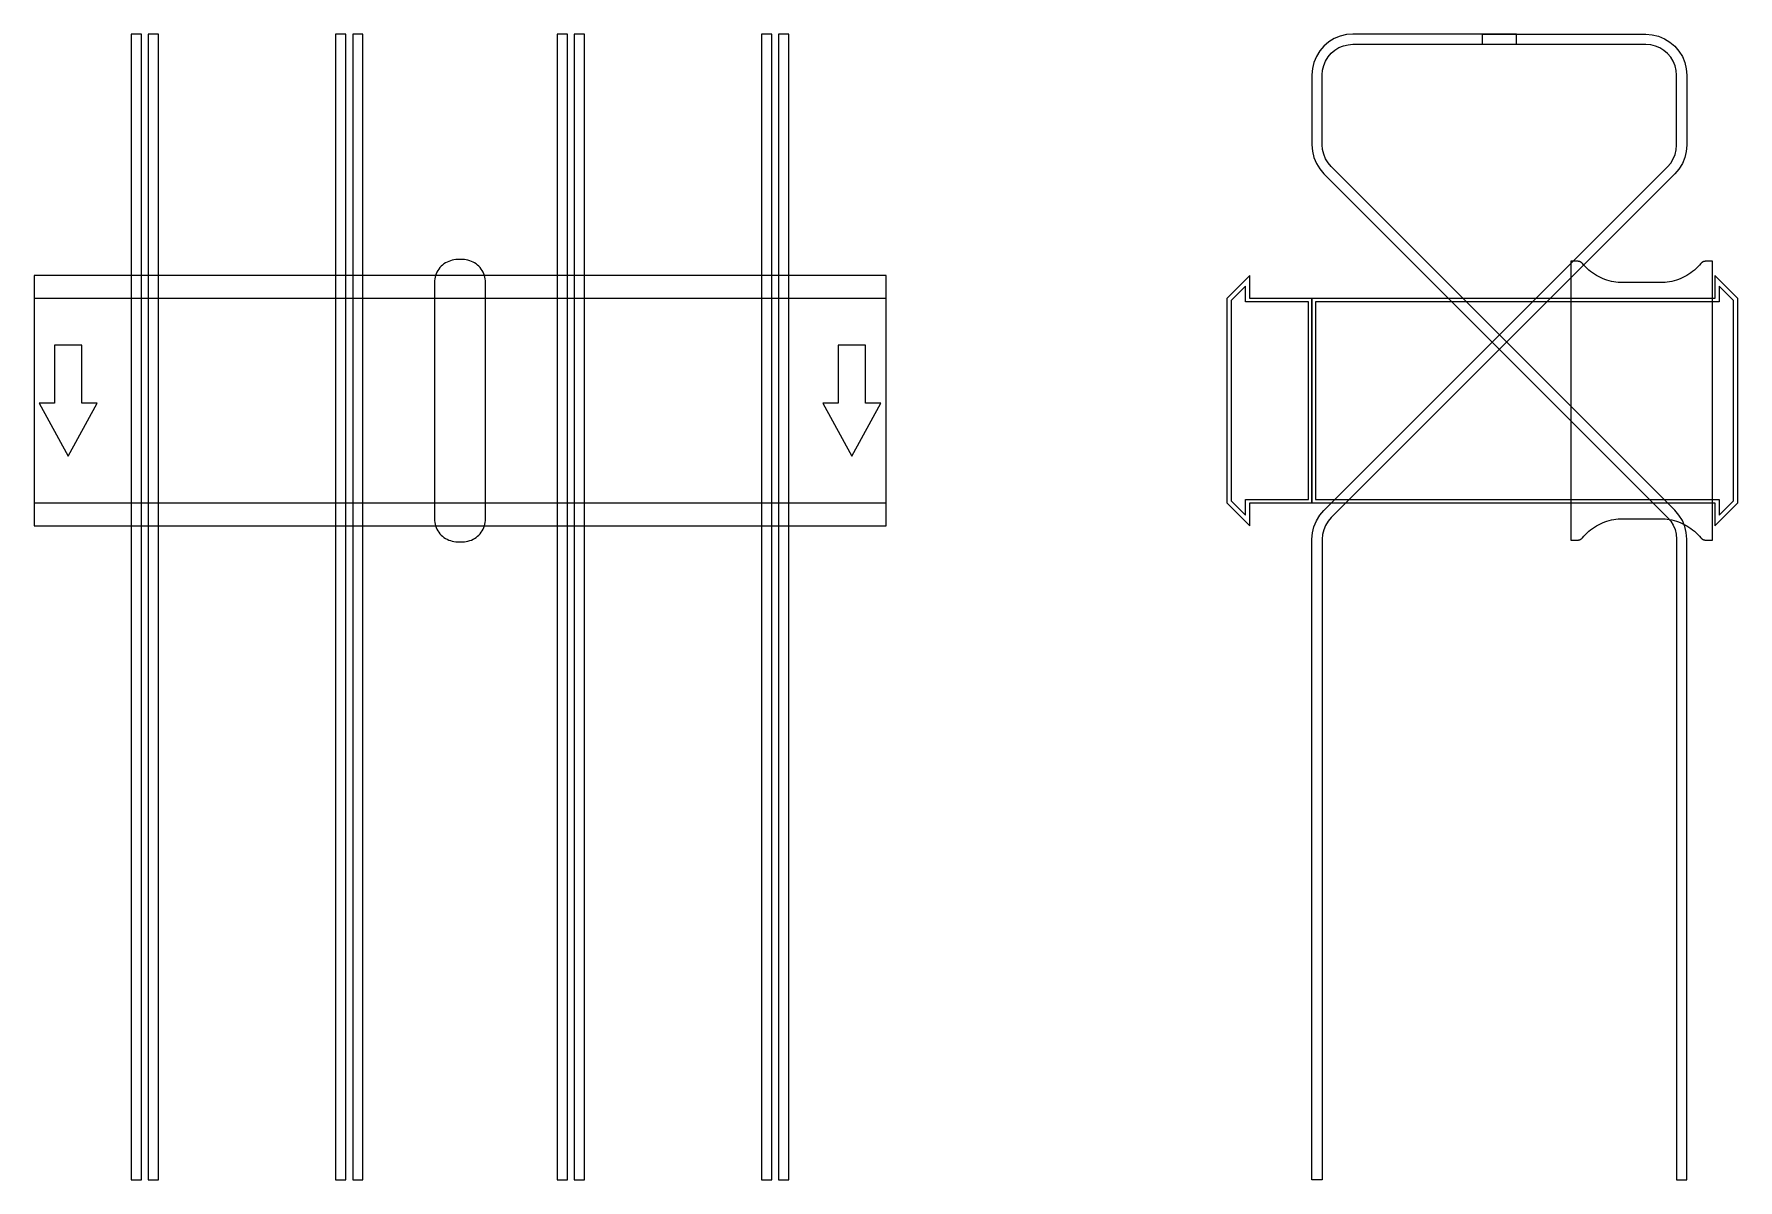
# Model space of a CAD drawing. Extents: x 0 to 1000, y -457 to 215.
import ezdxf

# ---------------------------------------------------------------- set-up
doc = ezdxf.new("R2010")
doc.units = 0
doc.layers.add('Halfen', color=7, linetype='CONTINUOUS')

msp = doc.modelspace()

# ---------------------------------------------------------------- linework, layer by layer
at = {"layer": 'Halfen', "color": 7}
for points in [[(63, -457.177), (63, 215.147), (57, 215.147), (57, -457.177)], [(73, -457.177), (73, 215.147), (67, 215.147), (67, -457.177)], [(183, -457.177), (183, 215.147), (177, 215.147), (177, -457.177)], [(193, -457.177), (193, 215.147), (187, 215.147), (187, -457.177)], [(313, -457.177), (313, 215.147), (307, 215.147), (307, -457.177)], [(323, -457.177), (323, 215.147), (317, 215.147), (317, -457.177)], [(433, -457.177), (433, 215.147), (427, 215.147), (427, -457.177)], [(443, -457.177), (443, 215.147), (437, 215.147), (437, -457.177)], [(970, -457.177), (970, -81.213), (969.705, -77.459), (968.825, -73.797), (967.384, -70.317), (965.416, -67.106), (962.971, -64.243), (761.272, 137.456), (759.438, 139.604), (757.962, 142.012), (756.881, 144.621), (756.222, 147.368), (756, 150.184), (756, 191.147), (756.222, 193.963), (756.881, 196.71), (757.962, 199.319), (759.438, 201.728), (761.272, 203.875), (763.42, 205.71), (765.828, 207.186), (768.438, 208.266), (771.184, 208.926), (774, 209.147), (870, 209.147), (870, 215.147), (774, 215.147), (770.246, 214.852), (766.584, 213.973), (763.104, 212.532), (759.893, 210.564), (757.029, 208.118), (754.584, 205.254), (752.616, 202.043), (751.175, 198.564), (750.295, 194.902), (750, 191.147), (750, 150.184), (750.295, 146.429), (751.175, 142.767), (752.616, 139.288), (754.584, 136.077), (757.029, 133.213), (958.728, -68.485), (960.562, -70.633), (962.038, -73.041), (963.119, -75.651), (963.778, -78.397), (964, -81.213), (964, -457.177)], [(750, -457.324), (750, -81.361), (750.295, -77.606), (751.175, -73.944), (752.616, -70.465), (754.584, -67.254), (757.029, -64.39), (958.728, 137.308), (960.562, 139.456), (962.038, 141.865), (963.119, 144.474), (963.778, 147.221), (964, 150.036), (964, 191), (963.778, 193.816), (963.119, 196.562), (962.038, 199.172), (960.562, 201.58), (958.728, 203.728), (956.58, 205.562), (954.172, 207.038), (951.562, 208.119), (948.816, 208.778), (946, 209), (850, 209), (850, 215), (946, 215), (949.754, 214.705), (953.416, 213.825), (956.896, 212.384), (960.107, 210.416), (962.971, 207.971), (965.416, 205.107), (967.384, 201.896), (968.825, 198.416), (969.705, 194.754), (970, 191), (970, 150.036), (969.705, 146.282), (968.825, 142.62), (967.384, 139.141), (965.416, 135.929), (962.971, 133.066), (761.272, -68.633), (759.438, -70.78), (757.962, -73.189), (756.881, -75.798), (756.222, -78.545), (756, -81.361), (756, -457.324)], [(265, -69.3), (265, -56.8), (265, 69.3), (264.958, 70.359), (264.834, 71.412), (264.627, 72.452), (264.339, 73.472), (263.972, 74.466), (263.529, 75.429), (263.011, 76.354), (262.422, 77.235), (261.765, 78.068), (261.046, 78.846), (260.268, 79.565), (259.435, 80.222), (258.554, 80.811), (257.629, 81.329), (256.666, 81.772), (255.672, 82.139), (254.652, 82.427), (253.612, 82.634), (252.559, 82.758), (251.5, 82.8), (248.5, 82.8), (247.441, 82.758), (246.388, 82.634), (245.348, 82.427), (244.328, 82.139), (243.334, 81.772), (242.371, 81.329), (241.446, 80.811), (240.565, 80.222), (239.732, 79.565), (238.954, 78.846), (238.235, 78.068), (237.578, 77.235), (236.989, 76.354), (236.471, 75.429), (236.028, 74.466), (235.661, 73.472), (235.373, 72.452), (235.166, 71.412), (235.042, 70.359), (235, 69.3), (235, -56.8), (235, -69.3), (235.042, -70.359), (235.166, -71.412), (235.373, -72.452), (235.661, -73.472), (236.028, -74.466), (236.471, -75.429), (236.989, -76.354), (237.578, -77.235), (238.235, -78.068), (238.954, -78.846), (239.732, -79.565), (240.565, -80.222), (241.446, -80.811), (242.371, -81.329), (243.334, -81.772), (244.328, -82.139), (245.348, -82.427), (246.388, -82.634), (247.441, -82.758), (248.5, -82.8), (251.5, -82.8), (252.559, -82.758), (253.612, -82.634), (254.652, -82.427), (255.672, -82.139), (256.666, -81.772), (257.629, -81.329), (258.554, -80.811), (259.435, -80.222), (260.268, -79.565), (261.046, -78.846), (261.765, -78.068), (262.422, -77.235), (263.011, -76.354), (263.529, -75.429), (263.972, -74.466), (264.339, -73.472), (264.627, -72.452), (264.834, -71.412), (264.958, -70.359), (265, -69.3)], [(985, -81.8), (985, 81.8), (981, 81.8), (980.846, 81.797), (980.691, 81.786), (980.538, 81.769), (980.385, 81.746), (980.234, 81.715), (980.084, 81.678), (979.936, 81.634), (979.789, 81.584), (979.646, 81.527), (979.505, 81.464), (979.366, 81.395), (979.231, 81.32), (979.1, 81.239), (978.972, 81.153), (978.848, 81.06), (978.728, 80.963), (978.613, 80.86), (978.502, 80.752), (978.397, 80.639), (978.296, 80.522), (977.41, 79.491), (976.479, 78.5), (975.505, 77.551), (974.491, 76.646), (973.437, 75.787), (972.347, 74.975), (971.222, 74.211), (970.064, 73.499), (968.876, 72.838), (967.66, 72.23), (966.418, 71.676), (965.153, 71.178), (963.867, 70.736), (962.563, 70.351), (961.243, 70.024), (959.911, 69.756), (958.567, 69.547), (957.216, 69.397), (955.859, 69.307), (954.5, 69.277), (932.5, 69.277), (931.141, 69.307), (929.784, 69.397), (928.433, 69.547), (927.089, 69.756), (925.757, 70.024), (924.437, 70.351), (923.133, 70.736), (921.847, 71.178), (920.582, 71.676), (919.34, 72.23), (918.124, 72.838), (916.936, 73.499), (915.778, 74.211), (914.653, 74.975), (913.563, 75.787), (912.509, 76.646), (911.495, 77.551), (910.521, 78.5), (909.59, 79.491), (908.704, 80.522), (908.603, 80.639), (908.498, 80.752), (908.387, 80.86), (908.272, 80.963), (908.152, 81.06), (908.028, 81.153), (907.9, 81.239), (907.769, 81.32), (907.634, 81.395), (907.495, 81.464), (907.354, 81.527), (907.211, 81.584), (907.064, 81.634), (906.916, 81.678), (906.766, 81.715), (906.615, 81.746), (906.462, 81.769), (906.309, 81.786), (906.154, 81.797), (906, 81.8), (902, 81.8), (902, -81.8), (906, -81.8), (906.154, -81.797), (906.309, -81.786), (906.462, -81.769), (906.615, -81.746), (906.766, -81.715), (906.916, -81.678), (907.064, -81.634), (907.211, -81.584), (907.354, -81.527), (907.495, -81.464), (907.634, -81.395), (907.769, -81.32), (907.9, -81.239), (908.028, -81.153), (908.152, -81.06), (908.272, -80.963), (908.387, -80.86), (908.498, -80.752), (908.603, -80.639), (908.704, -80.522), (909.59, -79.491), (910.521, -78.5), (911.495, -77.551), (912.509, -76.646), (913.563, -75.787), (914.653, -74.975), (915.778, -74.211), (916.936, -73.499), (918.124, -72.838), (919.34, -72.23), (920.582, -71.676), (921.847, -71.178), (923.133, -70.736), (924.437, -70.351), (925.757, -70.024), (927.089, -69.756), (928.433, -69.547), (929.784, -69.397), (931.141, -69.307), (932.5, -69.277), (954.5, -69.277), (955.859, -69.307), (957.216, -69.397), (958.567, -69.547), (959.911, -69.756), (961.243, -70.024), (962.563, -70.351), (963.867, -70.736), (965.153, -71.178), (966.418, -71.676), (967.66, -72.23), (968.876, -72.838), (970.064, -73.499), (971.222, -74.211), (972.347, -74.975), (973.437, -75.787), (974.491, -76.646), (975.505, -77.551), (976.479, -78.5), (977.41, -79.491), (978.296, -80.522), (978.397, -80.639), (978.502, -80.752), (978.613, -80.86), (978.728, -80.963), (978.848, -81.06), (978.972, -81.153), (979.1, -81.239), (979.231, -81.32), (979.366, -81.395), (979.505, -81.464), (979.646, -81.527), (979.789, -81.584), (979.936, -81.634), (980.084, -81.678), (980.234, -81.715), (980.385, -81.746), (980.538, -81.769), (980.691, -81.786), (980.846, -81.797), (981, -81.8)], [(0, -73.5), (500, -73.5), (500, 73.5), (0, 73.5)], [(750, -60), (750, 60), (713.5, 60), (713.5, 73.5), (700, 60), (700, -60), (713.5, -73.5), (713.5, -60)], [(1000, -60), (1000, 60), (986.5, 73.5), (986.5, 60), (750, 60), (750, -60), (986.5, -60), (986.5, -73.5)], [(0, -60), (500, -60), (500, 60), (0, 60)], [(748, -58), (748, 58), (711, 58), (711, 67.25), (702.5, 58.75), (702.5, -58.75), (711, -67.25), (711, -58)], [(997.5, -58.75), (997.5, 58.75), (989, 67.25), (989, 58), (752, 58), (752, -58), (989, -58), (989, -67.25)], [(20, -32.5), (37, -1.5), (28, -1.5), (28, 32.5), (12, 32.5), (12, -1.5), (3, -1.5)], [(480, -32.5), (497, -1.5), (488, -1.5), (488, 32.5), (472, 32.5), (472, -1.5), (463, -1.5)]]:
    msp.add_lwpolyline(points, close=True, dxfattribs=at)

doc.saveas('drawing.dxf')
